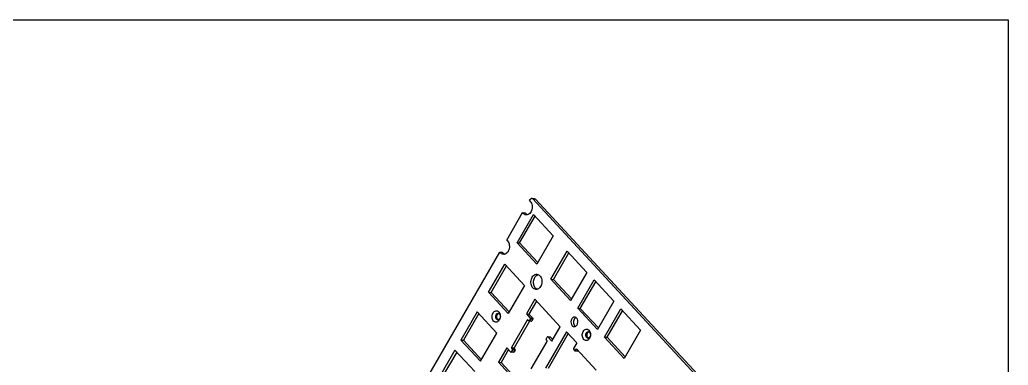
# Model space of a CAD drawing. Header units: millimetres. Extents: x 1236 to 3247, y -1329 to 363.
# Drawn here: x 2856.5 to 3246.9, y -847.4 to -711 of the extents above; entities that cross this region are included whole.
import ezdxf

# ---------------------------------------------------------------- set-up
doc = ezdxf.new("R2010")
doc.units = ezdxf.units.MM
doc.header["$LTSCALE"] = 30.734
doc.layers.get('0').update_dxf_attribs({"linetype": 'CONTINUOUS'})

msp = doc.modelspace()

# ---------------------------------------------------------------- linework, layer by layer
at = {"color": 7, "linetype": 'Continuous'}
for p, q in [((3057.823, -782.382), (3058.086, -781.925)), ((3058.711, -781.528), (3059.747, -781.598)), ((3059.104, -781.728), (3129.238, -857.392)), ((3059.104, -781.728), (3060.14, -781.798)), ((3060.14, -781.798), (3130.274, -857.462)), ((3048.824, -797.968), (3055.093, -787.109)), ((3052.891, -799.019), (3059.338, -787.851)), ((3053.927, -799.089), (3060.002, -788.567)), ((3055.093, -787.109), (3056.129, -787.179)), ((3059.338, -787.851), (3067.141, -796.269)), ((3067.141, -796.269), (3060.694, -807.437)), ((3060.694, -807.437), (3052.891, -799.019)), ((3052.891, -799.019), (3053.927, -799.089)), ((3061.067, -806.791), (3053.927, -799.089)), ((2915.046, -1029.678), (3046.094, -802.695)), ((3046.094, -802.695), (3047.131, -802.765)), ((3066.267, -813.45), (3072.715, -802.282)), ((3067.303, -813.52), (3073.378, -802.998)), ((3072.715, -802.282), (3080.517, -810.701)), ((3041.594, -818.585), (3048.041, -807.418)), ((3042.63, -818.655), (3048.705, -808.134)), ((3048.041, -807.418), (3055.844, -815.836)), ((3080.517, -810.701), (3074.07, -821.868)), ((3055.844, -815.836), (3049.397, -827.003)), ((3074.07, -821.868), (3066.267, -813.45)), ((3066.267, -813.45), (3067.303, -813.52)), ((3074.443, -821.222), (3067.303, -813.52)), ((3076.857, -824.874), (3083.304, -813.707)), ((3077.893, -824.944), (3083.968, -814.423)), ((3083.304, -813.707), (3091.107, -822.125)), ((3049.397, -827.003), (3041.594, -818.585)), ((3041.594, -818.585), (3042.63, -818.655)), ((3049.77, -826.358), (3042.63, -818.655)), ((3059.9, -821.344), (3056.584, -827.088)), ((3060.564, -822.06), (3057.621, -827.158)), ((3069.932, -832.168), (3059.9, -821.344)), ((3091.107, -822.125), (3084.66, -833.293)), ((3037.165, -826.257), (3030.717, -837.424)), ((3037.828, -826.972), (3031.754, -837.494)), ((3044.968, -834.675), (3037.165, -826.257)), ((3056.584, -827.088), (3058.145, -828.771)), ((3056.584, -827.088), (3057.621, -827.158)), ((3057.621, -827.158), (3059.181, -828.841)), ((3084.66, -833.293), (3076.857, -824.874)), ((3076.857, -824.874), (3077.893, -824.944)), ((3085.032, -832.647), (3077.893, -824.944)), ((3087.446, -836.299), (3093.894, -825.132)), ((3088.483, -836.369), (3094.557, -825.848)), ((3093.894, -825.132), (3101.697, -833.55)), ((3056.962, -829.566), (3050.699, -840.415)), ((3057.821, -829.944), (3051.735, -840.485)), ((3056.962, -829.566), (3057.162, -829.58)), ((3057.5, -829.888), (3057.166, -829.527)), ((3058.615, -829.998), (3057.579, -829.928)), ((3058.164, -829.051), (3057.704, -829.849)), ((3057.704, -829.849), (3058.74, -829.919)), ((3058.145, -828.771), (3059.181, -828.841)), ((3058.164, -829.051), (3059.201, -829.121)), ((3059.201, -829.121), (3058.74, -829.919)), ((3038.52, -845.842), (3044.968, -834.675)), ((3072.468, -834.198), (3064.179, -848.556)), ((3073.132, -834.914), (3065.215, -848.626)), ((3066.617, -837.911), (3069.932, -832.168)), ((3076.481, -838.528), (3072.468, -834.198)), ((3101.697, -833.55), (3095.249, -844.717)), ((3030.717, -837.424), (3038.52, -845.842)), ((3030.717, -837.424), (3031.754, -837.494)), ((3031.754, -837.494), (3038.893, -845.196)), ((3058.502, -848.833), (3064.765, -837.985)), ((3064.392, -837.064), (3064.852, -836.267)), ((3064.746, -837.705), (3064.411, -837.344)), ((3066.014, -836.257), (3064.977, -836.187)), ((3065.056, -836.227), (3066.617, -837.911)), ((3065.056, -836.227), (3066.092, -836.297)), ((3066.092, -836.297), (3066.989, -837.265)), ((3076.481, -838.528), (3075.192, -840.761)), ((3087.446, -836.299), (3088.483, -836.369)), ((3095.249, -844.717), (3087.446, -836.299)), ((3095.622, -844.071), (3088.483, -836.369)), ((3028.392, -841.452), (3021.944, -852.619)), ((3029.055, -842.168), (3022.981, -852.689)), ((3036.195, -849.87), (3028.392, -841.452)), ((3048.847, -840.488), (3045.532, -846.232)), ((3049.511, -841.204), (3046.568, -846.301)), ((3050.408, -842.172), (3048.847, -840.488)), ((3051.523, -842.282), (3050.487, -842.212)), ((3051.072, -841.335), (3050.612, -842.133)), ((3050.612, -842.133), (3051.648, -842.203)), ((3050.699, -840.415), (3051.735, -840.485)), ((3050.718, -840.694), (3051.053, -841.055)), ((3050.718, -840.694), (3051.755, -840.764)), ((3051.053, -841.055), (3052.089, -841.125)), ((3051.072, -841.335), (3052.108, -841.405)), ((3052.108, -841.405), (3051.648, -842.203)), ((3051.755, -840.764), (3052.089, -841.125)), ((3075.211, -841.041), (3075.769, -841.642)), ((3075.847, -841.682), (3076.884, -841.752)), ((3075.972, -841.603), (3076.341, -840.965)), ((3075.972, -841.603), (3077.008, -841.673)), ((3076.341, -840.965), (3084.143, -849.383)), ((3045.532, -846.232), (3055.564, -857.055)), ((3045.532, -846.232), (3046.568, -846.301)), ((3046.568, -846.301), (3055.937, -856.409))]:
    msp.add_line(p, q, dxfattribs=at)
msp.add_lwpolyline([(2370.663, -710.953), (3246.917, -710.953), (3246.917, -1328.661), (2370.663, -1328.661)], close=True)
for centre, radius, start, end in [((3045.408, -827.587), 0.663, 70.92256, 86.06725), ((3043.816, -827.892), 2.472, 18.46485, 23.58895), ((3045.344, -828.722), 0.702, 243.9724, 249.99278), ((3045.329, -828.759), 0.663, 266.21511, 280.94406), ((3044.144, -828.486), 2.043, 319.06906, 321.0763), ((3076.725, -829.639), 1.223, 116.61412, 119.93961), ((3081.025, -834.829), 0.663, 70.92256, 86.06725), ((3079.433, -835.133), 2.472, 18.46485, 23.58895), ((3080.961, -835.964), 0.702, 243.9724, 249.99278), ((3080.946, -836), 0.663, 266.21511, 280.94406), ((3079.761, -835.728), 2.043, 319.06906, 321.0763)]:
    msp.add_arc(centre, radius, start, end, dxfattribs=at)
for points, knots in [([(3057.823, -782.382), (3058.282, -782.729), (3058.762, -783.593), (3058.926, -784.825), (3058.824, -785.821), (3058.494, -786.731), (3057.967, -787.466), (3057.287, -787.942), (3056.761, -788.036), (3056.516, -788.019)], [0, 0, 0, 0, 0.2424632, 0.3810866, 0.5223429, 0.6587212, 0.7842153, 0.896701, 1, 1, 1, 1]), ([(3058.711, -781.528), (3058.592, -781.52), (3058.327, -781.6), (3058.155, -781.805), (3058.086, -781.925)], [0, 0, 0, 0, 0.4635113, 1, 1, 1, 1]), ([(3059.104, -781.728), (3059.077, -781.699), (3058.968, -781.598), (3058.82, -781.536), (3058.711, -781.528)], [0, 0, 0, 0, 0.2661412, 1, 1, 1, 1]), ([(3059.747, -781.598), (3059.783, -781.601), (3059.931, -781.626), (3060.064, -781.715), (3060.14, -781.798)], [0, 0, 0, 0, 0.241165, 1, 1, 1, 1]), ([(3056.516, -788.019), (3056.242, -788.001), (3055.67, -787.798), (3055.262, -787.362), (3055.093, -787.109)], [0, 0, 0, 0, 0.4746376, 1, 1, 1, 1]), ([(3056.129, -787.179), (3056.17, -787.24), (3056.335, -787.467), (3056.54, -787.666), (3056.711, -787.785)], [0, 0, 0, 0, 0.2604951, 1, 1, 1, 1]), ([(3056.711, -787.785), (3056.741, -787.806), (3056.861, -787.885), (3056.991, -787.949), (3057.091, -787.987)], [0, 0, 0, 0, 0.2549953, 1, 1, 1, 1]), ([(3048.824, -797.968), (3049.284, -798.315), (3049.763, -799.179), (3049.927, -800.411), (3049.825, -801.407), (3049.495, -802.318), (3048.969, -803.052), (3048.288, -803.529), (3047.762, -803.622), (3047.517, -803.606)], [0, 0, 0, 0, 0.2424632, 0.3810866, 0.5223429, 0.6587212, 0.7842153, 0.896701, 1, 1, 1, 1]), ([(3047.517, -803.606), (3047.243, -803.587), (3046.671, -803.384), (3046.263, -802.948), (3046.094, -802.695)], [0, 0, 0, 0, 0.4746376, 1, 1, 1, 1]), ([(3047.131, -802.765), (3047.171, -802.826), (3047.336, -803.053), (3047.542, -803.252), (3047.712, -803.371)], [0, 0, 0, 0, 0.2604951, 1, 1, 1, 1]), ([(3047.712, -803.371), (3047.742, -803.392), (3047.862, -803.471), (3047.992, -803.535), (3048.092, -803.574)], [0, 0, 0, 0, 0.2549953, 1, 1, 1, 1]), ([(3059.173, -816.852), (3058.787, -816.437), (3058.424, -815.567), (3058.356, -814.37), (3058.511, -813.442), (3058.863, -812.611), (3059.383, -811.952), (3060.033, -811.531), (3060.526, -811.451), (3060.756, -811.466)], [0, 0, 0, 0, 0.25136, 0.3906808, 0.5304237, 0.6640812, 0.7868666, 0.8975576, 1, 1, 1, 1]), ([(3060.209, -816.922), (3059.895, -816.584), (3059.446, -815.669), (3059.361, -814.162), (3059.791, -812.737), (3060.451, -811.991), (3060.833, -811.771)], [0, 0, 0, 0, 0.240523, 0.5078628, 0.7703956, 1, 1, 1, 1]), ([(3061.936, -812.066), (3062.321, -812.482), (3062.684, -813.352), (3062.752, -814.549), (3062.598, -815.477), (3062.245, -816.308), (3061.725, -816.967), (3061.075, -817.388), (3060.583, -817.468), (3060.352, -817.453)], [0, 0, 0, 0, 0.25136, 0.3906808, 0.5304237, 0.6640812, 0.7868666, 0.8975576, 1, 1, 1, 1]), ([(3060.756, -811.466), (3060.973, -811.481), (3061.418, -811.609), (3061.778, -811.896), (3061.936, -812.066)], [0, 0, 0, 0, 0.4827728, 1, 1, 1, 1]), ([(3060.833, -811.771), (3060.871, -811.749), (3061.023, -811.668), (3061.187, -811.608), (3061.311, -811.578)], [0, 0, 0, 0, 0.2560605, 1, 1, 1, 1]), ([(3060.352, -817.453), (3060.136, -817.438), (3059.69, -817.309), (3059.33, -817.023), (3059.173, -816.852)], [0, 0, 0, 0, 0.4827728, 1, 1, 1, 1]), ([(3060.538, -817.212), (3060.509, -817.191), (3060.392, -817.104), (3060.284, -817.003), (3060.209, -816.922)], [0, 0, 0, 0, 0.2452727, 1, 1, 1, 1]), ([(3043.642, -829.921), (3043.281, -829.532), (3042.997, -828.673), (3043.082, -827.567), (3043.372, -826.776), (3043.858, -826.17), (3044.498, -825.843), (3045.191, -825.897), (3045.561, -826.166), (3045.714, -826.332)], [0, 0, 0, 0, 0.2627492, 0.4075592, 0.5469758, 0.6729101, 0.7839529, 0.88842, 1, 1, 1, 1]), ([(3044.571, -828.807), (3044.455, -828.512), (3044.415, -827.87), (3044.716, -827.28), (3044.946, -827.097)], [0, 0, 0, 0, 0.5184334, 1, 1, 1, 1]), ([(3045.018, -827.445), (3044.979, -827.511), (3044.844, -827.8), (3044.798, -828.129), (3044.815, -828.37)], [0, 0, 0, 0, 0.2421146, 1, 1, 1, 1]), ([(3044.946, -827.097), (3045.019, -827.039), (3045.18, -826.946), (3045.366, -826.92), (3045.453, -826.926)], [0, 0, 0, 0, 0.5166812, 1, 1, 1, 1]), ([(3045.291, -827.12), (3045.265, -827.141), (3045.158, -827.236), (3045.072, -827.351), (3045.018, -827.445)], [0, 0, 0, 0, 0.2388888, 1, 1, 1, 1]), ([(3045.624, -826.961), (3045.595, -826.967), (3045.475, -826.999), (3045.365, -827.062), (3045.291, -827.12)], [0, 0, 0, 0, 0.2412604, 1, 1, 1, 1]), ([(3045.714, -826.332), (3045.751, -826.371), (3045.897, -826.545), (3046.012, -826.745), (3046.081, -826.903)], [0, 0, 0, 0, 0.2393163, 1, 1, 1, 1]), ([(3045.945, -827.176), (3045.968, -827.201), (3046.059, -827.311), (3046.128, -827.438), (3046.168, -827.539)], [0, 0, 0, 0, 0.2380772, 1, 1, 1, 1]), ([(3046.168, -827.539), (3046.21, -827.648), (3046.327, -828.106), (3046.243, -828.618), (3046.066, -828.925)], [0, 0, 0, 0, 0.2483021, 1, 1, 1, 1]), ([(3046.278, -827.622), (3046.295, -827.75), (3046.33, -828.265), (3046.237, -828.789), (3046.093, -829.147)], [0, 0, 0, 0, 0.2514789, 1, 1, 1, 1]), ([(3046.16, -827.109), (3046.174, -827.15), (3046.225, -827.318), (3046.261, -827.49), (3046.278, -827.622)], [0, 0, 0, 0, 0.2458407, 1, 1, 1, 1]), ([(3045.687, -829.825), (3045.551, -829.982), (3045.242, -830.246), (3044.668, -830.419), (3044.088, -830.305), (3043.776, -830.066), (3043.642, -829.921)], [0, 0, 0, 0, 0.2674242, 0.5098094, 0.7463498, 1, 1, 1, 1]), ([(3044.793, -829.17), (3044.77, -829.145), (3044.679, -829.035), (3044.611, -828.908), (3044.571, -828.807)], [0, 0, 0, 0, 0.2380772, 1, 1, 1, 1]), ([(3045.036, -829.353), (3045.014, -829.342), (3044.925, -829.293), (3044.846, -829.226), (3044.793, -829.17)], [0, 0, 0, 0, 0.2427116, 1, 1, 1, 1]), ([(3044.815, -828.37), (3044.818, -828.41), (3044.834, -828.567), (3044.873, -828.721), (3044.916, -828.83)], [0, 0, 0, 0, 0.2562979, 1, 1, 1, 1]), ([(3045.139, -829.193), (3045.161, -829.217), (3045.251, -829.305), (3045.362, -829.373), (3045.449, -829.405)], [0, 0, 0, 0, 0.2609234, 1, 1, 1, 1]), ([(3046.066, -828.925), (3045.995, -829.047), (3045.825, -829.26), (3045.577, -829.386), (3045.455, -829.41)], [0, 0, 0, 0, 0.5314317, 1, 1, 1, 1]), ([(3046.093, -829.147), (3046.07, -829.205), (3045.973, -829.425), (3045.845, -829.632), (3045.733, -829.77)], [0, 0, 0, 0, 0.2586073, 1, 1, 1, 1]), ([(3057.087, -829.487), (3057.075, -829.486), (3057.024, -829.492), (3056.982, -829.533), (3056.962, -829.566)], [0, 0, 0, 0, 0.23075, 1, 1, 1, 1]), ([(3057.579, -829.928), (3057.59, -829.929), (3057.642, -829.924), (3057.684, -829.883), (3057.704, -829.849)], [0, 0, 0, 0, 0.23075, 1, 1, 1, 1]), ([(3058.164, -829.051), (3058.177, -829.029), (3058.211, -828.939), (3058.194, -828.824), (3058.145, -828.771)], [0, 0, 0, 0, 0.2590766, 1, 1, 1, 1]), ([(3058.615, -829.998), (3058.627, -829.999), (3058.679, -829.994), (3058.72, -829.953), (3058.74, -829.919)], [0, 0, 0, 0, 0.23075, 1, 1, 1, 1]), ([(3059.201, -829.121), (3059.213, -829.099), (3059.247, -829.009), (3059.23, -828.894), (3059.181, -828.841)], [0, 0, 0, 0, 0.2590766, 1, 1, 1, 1]), ([(3075.686, -828.361), (3075.54, -828.351), (3075.228, -828.402), (3074.817, -828.669), (3074.487, -829.086), (3074.188, -829.795), (3074.13, -830.77), (3074.439, -831.509), (3074.683, -831.772)], [0, 0, 0, 0, 0.1026322, 0.2135282, 0.3365409, 0.470446, 0.7481745, 1, 1, 1, 1]), ([(3075.704, -828.938), (3075.543, -829.137), (3075.299, -829.623), (3075.142, -830.643), (3075.379, -831.475), (3075.72, -831.842)], [0, 0, 0, 0, 0.248102, 0.5136145, 1, 1, 1, 1]), ([(3075.43, -832.152), (3075.576, -832.162), (3075.888, -832.112), (3076.3, -831.845), (3076.63, -831.427), (3076.929, -830.718), (3076.987, -829.744), (3076.677, -829.005), (3076.433, -828.741)], [0, 0, 0, 0, 0.1026322, 0.2135282, 0.3365409, 0.470446, 0.7481745, 1, 1, 1, 1]), ([(3076.433, -828.741), (3076.333, -828.633), (3076.106, -828.452), (3075.823, -828.37), (3075.686, -828.361)], [0, 0, 0, 0, 0.5172272, 1, 1, 1, 1]), ([(3076.115, -828.58), (3076.077, -828.601), (3075.924, -828.701), (3075.791, -828.83), (3075.704, -828.938)], [0, 0, 0, 0, 0.2398696, 1, 1, 1, 1]), ([(3074.683, -831.772), (3074.783, -831.88), (3075.011, -832.062), (3075.293, -832.143), (3075.43, -832.152)], [0, 0, 0, 0, 0.5172272, 1, 1, 1, 1]), ([(3079.26, -837.163), (3078.899, -836.773), (3078.614, -835.914), (3078.699, -834.809), (3078.99, -834.018), (3079.475, -833.412), (3080.115, -833.084), (3080.809, -833.139), (3081.179, -833.408), (3081.332, -833.573)], [0, 0, 0, 0, 0.2627492, 0.4075592, 0.5469758, 0.6729101, 0.7839529, 0.88842, 1, 1, 1, 1]), ([(3080.188, -836.048), (3080.072, -835.754), (3080.033, -835.111), (3080.333, -834.521), (3080.563, -834.338)], [0, 0, 0, 0, 0.5184334, 1, 1, 1, 1]), ([(3080.635, -834.686), (3080.597, -834.753), (3080.461, -835.042), (3080.416, -835.371), (3080.432, -835.611)], [0, 0, 0, 0, 0.2421146, 1, 1, 1, 1]), ([(3080.563, -834.338), (3080.637, -834.28), (3080.798, -834.187), (3080.983, -834.161), (3081.071, -834.167)], [0, 0, 0, 0, 0.5166812, 1, 1, 1, 1]), ([(3080.909, -834.362), (3080.882, -834.383), (3080.776, -834.477), (3080.689, -834.593), (3080.635, -834.686)], [0, 0, 0, 0, 0.2388888, 1, 1, 1, 1]), ([(3081.242, -834.202), (3081.212, -834.208), (3081.093, -834.24), (3080.982, -834.303), (3080.909, -834.362)], [0, 0, 0, 0, 0.2412604, 1, 1, 1, 1]), ([(3081.332, -833.573), (3081.369, -833.613), (3081.515, -833.787), (3081.629, -833.986), (3081.698, -834.144)], [0, 0, 0, 0, 0.2393163, 1, 1, 1, 1]), ([(3081.562, -834.417), (3081.585, -834.442), (3081.676, -834.552), (3081.745, -834.68), (3081.785, -834.781)], [0, 0, 0, 0, 0.2380772, 1, 1, 1, 1]), ([(3081.785, -834.781), (3081.828, -834.89), (3081.945, -835.348), (3081.86, -835.859), (3081.683, -836.166)], [0, 0, 0, 0, 0.2483021, 1, 1, 1, 1]), ([(3081.896, -834.863), (3081.913, -834.992), (3081.948, -835.506), (3081.854, -836.031), (3081.711, -836.389)], [0, 0, 0, 0, 0.2514789, 1, 1, 1, 1]), ([(3081.778, -834.35), (3081.791, -834.391), (3081.843, -834.559), (3081.878, -834.732), (3081.896, -834.863)], [0, 0, 0, 0, 0.2458407, 1, 1, 1, 1]), ([(3064.392, -837.064), (3064.379, -837.086), (3064.345, -837.176), (3064.363, -837.292), (3064.411, -837.344)], [0, 0, 0, 0, 0.2590766, 1, 1, 1, 1]), ([(3064.765, -837.985), (3064.778, -837.963), (3064.812, -837.873), (3064.794, -837.757), (3064.746, -837.705)], [0, 0, 0, 0, 0.2590766, 1, 1, 1, 1]), ([(3081.305, -837.067), (3081.169, -837.223), (3080.86, -837.487), (3080.286, -837.66), (3079.706, -837.546), (3079.393, -837.307), (3079.26, -837.163)], [0, 0, 0, 0, 0.2674242, 0.5098094, 0.7463498, 1, 1, 1, 1]), ([(3080.411, -836.412), (3080.388, -836.387), (3080.297, -836.277), (3080.228, -836.149), (3080.188, -836.048)], [0, 0, 0, 0, 0.2380772, 1, 1, 1, 1]), ([(3080.653, -836.594), (3080.631, -836.584), (3080.542, -836.534), (3080.463, -836.468), (3080.411, -836.412)], [0, 0, 0, 0, 0.2427116, 1, 1, 1, 1]), ([(3080.432, -835.611), (3080.435, -835.652), (3080.452, -835.808), (3080.491, -835.962), (3080.534, -836.071)], [0, 0, 0, 0, 0.2562979, 1, 1, 1, 1]), ([(3080.756, -836.435), (3080.779, -836.459), (3080.869, -836.547), (3080.979, -836.615), (3081.067, -836.647)], [0, 0, 0, 0, 0.2609234, 1, 1, 1, 1]), ([(3081.683, -836.166), (3081.613, -836.289), (3081.443, -836.502), (3081.194, -836.627), (3081.072, -836.651)], [0, 0, 0, 0, 0.5314317, 1, 1, 1, 1]), ([(3081.711, -836.389), (3081.687, -836.446), (3081.59, -836.666), (3081.463, -836.873), (3081.351, -837.012)], [0, 0, 0, 0, 0.2586073, 1, 1, 1, 1]), ([(3050.487, -842.212), (3050.498, -842.213), (3050.55, -842.208), (3050.592, -842.167), (3050.612, -842.133)], [0, 0, 0, 0, 0.23075, 1, 1, 1, 1]), ([(3050.699, -840.415), (3050.686, -840.436), (3050.652, -840.527), (3050.67, -840.642), (3050.718, -840.694)], [0, 0, 0, 0, 0.2590766, 1, 1, 1, 1]), ([(3051.072, -841.335), (3051.085, -841.313), (3051.119, -841.223), (3051.101, -841.108), (3051.053, -841.055)], [0, 0, 0, 0, 0.2590766, 1, 1, 1, 1]), ([(3051.523, -842.282), (3051.535, -842.283), (3051.586, -842.278), (3051.628, -842.237), (3051.648, -842.203)], [0, 0, 0, 0, 0.23075, 1, 1, 1, 1]), ([(3051.735, -840.485), (3051.723, -840.506), (3051.689, -840.597), (3051.706, -840.712), (3051.755, -840.764)], [0, 0, 0, 0, 0.2590766, 1, 1, 1, 1]), ([(3052.108, -841.405), (3052.121, -841.383), (3052.155, -841.293), (3052.138, -841.178), (3052.089, -841.125)], [0, 0, 0, 0, 0.2590766, 1, 1, 1, 1]), ([(3075.192, -840.761), (3075.179, -840.783), (3075.145, -840.873), (3075.163, -840.989), (3075.211, -841.041)], [0, 0, 0, 0, 0.2590766, 1, 1, 1, 1]), ([(3075.847, -841.682), (3075.859, -841.683), (3075.911, -841.678), (3075.953, -841.637), (3075.972, -841.603)], [0, 0, 0, 0, 0.23075, 1, 1, 1, 1]), ([(3077.008, -841.673), (3077.001, -841.685), (3076.972, -841.727), (3076.92, -841.755), (3076.884, -841.752)], [0, 0, 0, 0, 0.2829129, 1, 1, 1, 1])]:
    msp.add_open_spline(points, degree=3, knots=knots, dxfattribs=at)
for points in [[(3060.827, -817.379), (3060.726, -817.332), (3060.629, -817.276), (3060.538, -817.212)], [(3045.624, -826.961), (3045.667, -826.975), (3045.708, -826.994), (3045.746, -827.016)], [(3045.746, -827.016), (3045.82, -827.059), (3045.887, -827.114), (3045.945, -827.176)], [(3044.916, -828.83), (3044.945, -828.902), (3044.98, -828.973), (3045.021, -829.039)], [(3045.021, -829.039), (3045.055, -829.093), (3045.095, -829.146), (3045.139, -829.193)], [(3045.285, -829.42), (3045.223, -829.416), (3045.162, -829.403), (3045.104, -829.382)], [(3057.166, -829.527), (3057.146, -829.506), (3057.116, -829.489), (3057.087, -829.487)], [(3057.5, -829.888), (3057.52, -829.91), (3057.549, -829.926), (3057.579, -829.928)], [(3075.72, -831.842), (3075.792, -831.92), (3075.874, -831.991), (3075.963, -832.049)], [(3081.242, -834.202), (3081.284, -834.217), (3081.325, -834.236), (3081.364, -834.258)], [(3081.364, -834.258), (3081.437, -834.3), (3081.505, -834.355), (3081.562, -834.417)], [(3064.913, -836.203), (3064.888, -836.218), (3064.867, -836.241), (3064.852, -836.267)], [(3064.977, -836.187), (3064.955, -836.186), (3064.932, -836.192), (3064.913, -836.203)], [(3065.056, -836.227), (3065.036, -836.206), (3065.007, -836.189), (3064.977, -836.187)], [(3066.092, -836.297), (3066.072, -836.276), (3066.043, -836.259), (3066.014, -836.257)], [(3080.534, -836.071), (3080.562, -836.144), (3080.597, -836.214), (3080.638, -836.28)], [(3080.638, -836.28), (3080.673, -836.335), (3080.712, -836.387), (3080.756, -836.435)], [(3080.902, -836.662), (3080.841, -836.657), (3080.779, -836.644), (3080.721, -836.623)], [(3050.408, -842.172), (3050.428, -842.194), (3050.457, -842.21), (3050.487, -842.212)], [(3075.769, -841.642), (3075.789, -841.664), (3075.818, -841.68), (3075.847, -841.682)]]:
    msp.add_open_spline(points, degree=3, dxfattribs=at)

doc.saveas('drawing.dxf')
